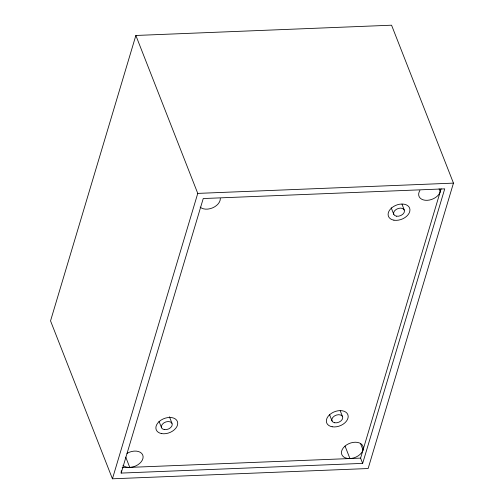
<?xml version="1.0" encoding="UTF-8"?>
<svg xmlns="http://www.w3.org/2000/svg" width="504" height="504" viewBox="0 0 504 504"><rect width="100%" height="100%" fill="white"/><g stroke="black" fill="none" stroke-linecap="round" stroke-linejoin="round"><path stroke-width="0.76" d="M121.162 473.08L203.238 198.544L444.73 188.849L362.659 463.384L121.162 473.08L121.307 470.736M135.866 35.469L50.539 320.872L112.436 478.8L368.134 468.531L453.461 183.128L391.564 25.2L135.866 35.469L197.757 193.397L112.436 478.8M362.659 463.384L360.593 458.117L441.113 188.773M197.757 193.397L453.461 183.128M122.144 467.693L360.593 458.117M439.079 188.811L440.231 191.741M401.978 204.17L404.271 210.017M391.205 207.787L393.781 214.37M360.448 443.369L363.031 449.965M340.2 410.697L342.493 416.55M345.057 446.09L349.94 458.546M329.465 414.414L332.048 420.998M169.432 416.776L172.009 423.36M159.018 421.294L161.595 427.871M125.735 457.128L129.755 467.384M440.496 189.643A11.359 7.554 -21.4 0 1 427.14 200.321A11.359 7.554 -21.4 0 1 419.914 190.474M126.995 453.386A11.359 7.554 -21.4 0 1 141.693 453.405A11.359 7.554 -21.4 0 1 137.8 464.827A11.359 7.554 -21.4 0 1 122.932 465.299M220.311 198.488A11.359 7.554 -21.4 0 1 212.606 207.856A11.359 7.554 -21.4 0 1 200.132 207.081M347.262 458.382A11.359 7.554 -21.4 0 0 363.302 447.867A11.359 7.554 -21.4 0 0 346.569 444.925A11.359 7.554 -21.4 0 0 347.262 458.382M161.689 433.604A11.359 7.554 -21.4 0 0 177.723 423.095A11.359 7.554 -21.4 0 0 160.99 420.153A11.359 7.554 -21.4 0 0 161.689 433.604M164.291 429.616A5.683 3.78 -21.4 0 0 172.261 424.318A5.683 3.78 -21.4 0 0 163.85 422.913A5.683 3.78 -21.4 0 0 164.291 429.616M332.155 426.762A11.359 7.554 -21.4 0 0 348.188 416.247A11.359 7.554 -21.4 0 0 331.462 413.311A11.359 7.554 -21.4 0 0 332.155 426.762M334.713 422.768A5.683 3.78 -21.4 0 0 342.733 417.507A5.683 3.78 -21.4 0 0 334.366 416.039A5.683 3.78 -21.4 0 0 334.713 422.768M393.914 220.179A11.359 7.554 -21.4 0 0 409.947 209.67A11.359 7.554 -21.4 0 0 393.214 206.728A11.359 7.554 -21.4 0 0 393.914 220.179M396.402 216.178A5.683 3.78 -21.4 0 0 404.491 210.987A5.683 3.78 -21.4 0 0 396.188 209.418A5.683 3.78 -21.4 0 0 396.402 216.178"/></g></svg>
